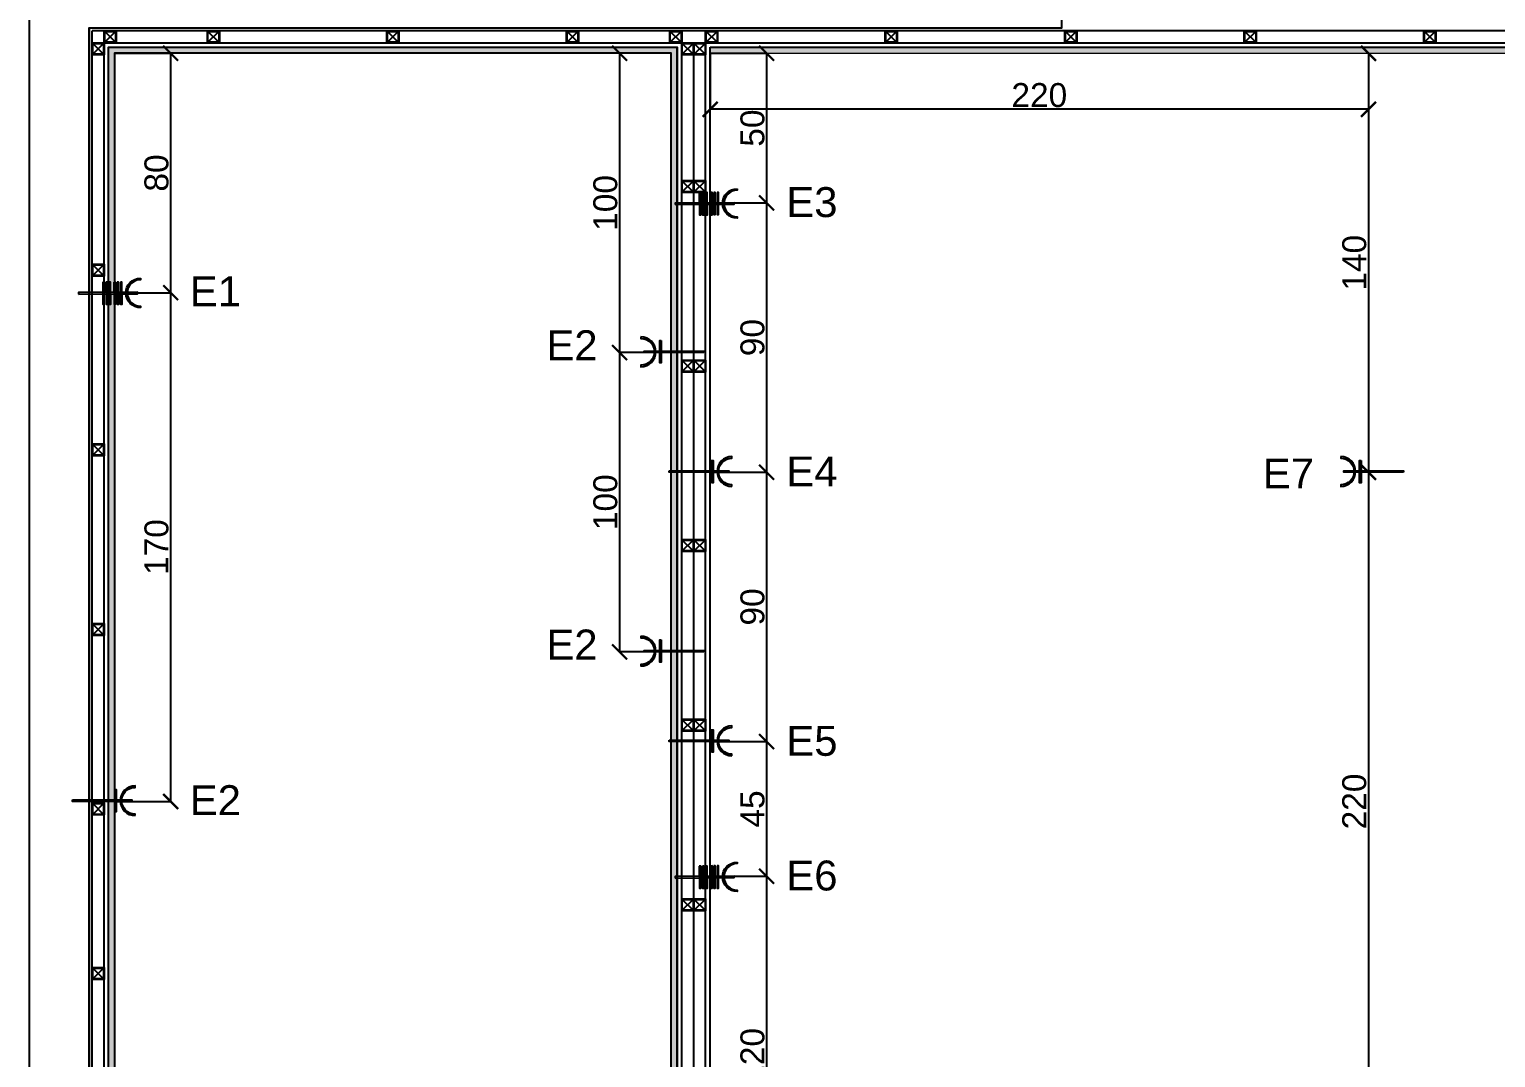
# Model space of a CAD drawing. Header units: millimetres. Extents: x 226371 to 229337, y -157032 to -153287.
# Drawn here: x 228159.6 to 228649.6, y -156338.6 to -155995 of the extents above; entities that cross this region are included whole.
import ezdxf

# ---------------------------------------------------------------- set-up
doc = ezdxf.new("R2010")
doc.units = ezdxf.units.MM
for name, color, linetype in [('Alçıpan Duvar', 1, 'Continuous'), ('duvar seramik', 163, 'Continuous'), ('PROFİL', 252, 'Continuous'), ('tesisat elektrik', 1, 'Continuous'), ('XREF-interior-00$0$ASOS-WALL-FULL', 4, 'Continuous')]:
    doc.layers.add(name, color=color, linetype=linetype)
doc.layers.add('Duvar Taş Kaplama', color=23, linetype='Continuous', lineweight=13)
doc.styles.get("Standard").update_dxf_attribs({"font": 'arial.ttf'})
doc.dimstyles.new('ÖLÇÜ', dxfattribs={"dimtxt": 120, "dimasz": 20, "dimexe": 20, "dimexo": 40, "dimtad": 1, "dimdec": 1, "dimtxsty": 'Standard', "dimblk": 'ARCHTICK', "dimcen": 2.5, "dimdle": 20, "dimadec": 0, "dimazin": 0, "dimtfac": 1, "dimtdec": 1, "dimtmove": 0, "dimatfit": 3, "dimldrblk": 'ARCHTICK', "dimfxl": 1, "dimarcsym": 0})

# ---------------------------------------------------------------- blocks, each defined once
blk = doc.blocks.new('A$C08800C79')
at = {"layer": 'tesisat elektrik'}
for points in [[(2.563369707786478e-05, 12.28800621439586), (2.563369707786478e-05, 11.6736062143973, -1), (2.563369707786478e-05, 0.6144062144176132), (2.563369707786478e-05, 6.21441904513631e-06, 1)], [(25.88386551928852, 5.836806214407261), (25.88386551928852, 6.451206214405829), (1.307865519331244, 6.451206214405829), (1.307865519331244, 5.836806214407261)], [(8.384563965511916, 10.75200621439944), (7.770163965513348, 10.75200621439944), (7.770163965513348, 1.536006214415465), (8.384563965511916, 1.536006214415465)], [(9.782491505629878, 10.75200621439944), (9.168091505627672, 10.75200621439944), (9.168091505627672, 1.536006214415465), (9.782491505629878, 1.536006214415465)], [(11.09818874915436, 10.75200621439944), (10.48378874915579, 10.75200621439944), (10.48378874915579, 1.536006214415465), (11.09818874915436, 1.536006214415465)], [(13.06738798177321, 10.75200621439944), (12.45298798177464, 10.75200621439944), (12.45298798177464, 1.536006214415465), (13.06738798177321, 1.536006214415465)], [(14.46531552188753, 10.75200621439944), (13.85091552188896, 10.75200621439944), (13.85091552188896, 1.536006214415465), (14.46531552188753, 1.536006214415465)], [(15.78101276541565, 10.75200621439944), (15.16661276541709, 10.75200621439944), (15.16661276541709, 1.536006214415465), (15.78101276541565, 1.536006214415465)]]:
    blk.add_hatch(color=1, dxfattribs=at).paths.add_polyline_path(points)
at = {"layer": 'tesisat elektrik', "color": 1}
blk.add_lwpolyline([(2.563369707786478e-05, 6.21441904513631e-06), (2.563369707786478e-05, 0.6144062144176132, 0.9999999999999944), (2.563369707786478e-05, 11.6736062143973), (2.563369707786478e-05, 12.28800621439586, -0.9999999999999944)], format="xyb", close=True, dxfattribs=at)
for points in [[(25.88386551928852, 6.451206214405829), (1.307865519331244, 6.451206214405829), (1.307865519331244, 5.836806214407261), (25.88386551928852, 5.836806214407261)], [(8.384563965511916, 1.536006214415465), (8.384563965511916, 10.75200621439944), (7.770163965513348, 10.75200621439944), (7.770163965513348, 1.536006214415465)], [(9.782491505629878, 1.536006214415465), (9.782491505629878, 10.75200621439944), (9.168091505627672, 10.75200621439944), (9.168091505627672, 1.536006214415465)], [(11.09818874915436, 1.536006214415465), (11.09818874915436, 10.75200621439944), (10.48378874915579, 10.75200621439944), (10.48378874915579, 1.536006214415465)], [(13.06738798177321, 1.536006214415465), (13.06738798177321, 10.75200621439944), (12.45298798177464, 10.75200621439944), (12.45298798177464, 1.536006214415465)], [(14.46531552188753, 1.536006214415465), (14.46531552188753, 10.75200621439944), (13.85091552188896, 10.75200621439944), (13.85091552188896, 1.536006214415465)], [(15.78101276541565, 1.536006214415465), (15.78101276541565, 10.75200621439944), (15.16661276541709, 10.75200621439944), (15.16661276541709, 1.536006214415465)]]:
    blk.add_lwpolyline(points, close=True, dxfattribs=at)
blk = doc.blocks.new('_ArchTick')
at = {"color": 0, "linetype": 'ByBlock', "const_width": 0.15}
blk.add_lwpolyline([(-0.5, -0.5), (0.5, 0.5)], dxfattribs=at)
blk = doc.blocks.new('*D6031')
at = {"color": 0, "lineweight": -2, "ltscale": 0.5, "transparency": 16777216}
for p, q in [((228188.1427974649, -156003.024807925), (228206.8708338441, -156003.024807925)), ((228206.8708338441, -156003.024807925), (228206.8708338441, -156083.0248079249)), ((228188.1427974649, -156083.0248079249), (228206.8708338441, -156083.0248079249))]:
    blk.add_line(p, q, dxfattribs=at)
at = {"layer": 'Defpoints', "color": 0, "ltscale": 0.5, "transparency": 16777216}
for p in [(228188.1427974649, -156003.024807925), (228188.1427974649, -156083.0248079249), (228206.8708338441, -156083.0248079249)]:
    blk.add_point(p, dxfattribs=at)
at = {"color": 0, "lineweight": -2, "ltscale": 0.5, "transparency": 16777216, "xscale": 5, "yscale": 5, "zscale": 5}
for p, rotation in [((228206.8708338441, -156003.024807925), 90), ((228206.8708338441, -156083.0248079249), 270)]:
    blk.add_blockref('_ArchTick', p, dxfattribs=dict(at, rotation=rotation))
at = {"color": 0, "ltscale": 0.5, "transparency": 16777216, "insert": (228202.1612499423, -156043.0248079249), "char_height": 8, "attachment_point": 5, "rotation": 90}
blk.add_mtext('80', dxfattribs=at)
blk = doc.blocks.new('A$C1AC03E20')
at = {"layer": 'tesisat elektrik'}
h = blk.add_hatch(color=1, dxfattribs=at)
edge = h.paths.add_edge_path()
edge.add_line((2.563369343988597e-05, 1.446479473088402e-05), (2.563369343988597e-05, 0.6220944647939177))
edge.add_ellipse((2.563369343988597e-05, 6.220814464790237), major_axis=(-3.958892877961411, 3.958892877961411), ratio=0.9999999999999413, start_angle=134.9999999999983, end_angle=314.9999999999983)
edge.add_line((2.563369343988597e-05, 11.81953446478474), (2.563369343988597e-05, 12.44161446478392))
edge.add_ellipse((2.563369343988597e-05, 6.220814464790237), major_axis=(-4.398769864401324, -4.398769864401324), ratio=0.9999999999999127, start_angle=45.0000000000025, end_angle=225.0000000000025, ccw=False)
for points in [[(26.20741351787728, 6.531854464788921), (26.20741351787728, 5.909774464789734), (1.324213517902535, 5.909774464789734), (1.324213517902535, 6.531854464788921)], [(8.489370694664103, 1.555214464793607), (7.867290694666735, 1.555214464793607), (7.867290694666735, 10.88641446478505), (8.489370694664103, 10.88641446478505)]]:
    blk.add_hatch(color=1, dxfattribs=at).paths.add_polyline_path(points)
at = {"layer": 'tesisat elektrik', "color": 1}
blk.add_lwpolyline([(2.563369343988597e-05, 12.44161446478392), (2.563369343988597e-05, 11.81953446478474, -0.9999999999999944), (2.563369343988597e-05, 0.6220944647939177), (2.563369343988597e-05, 1.446479473088402e-05, 0.9999999999999944)], format="xyb", close=True, dxfattribs=at)
for points in [[(26.20741351787728, 5.909774464789734), (1.324213517902535, 5.909774464789734), (1.324213517902535, 6.531854464788921), (26.20741351787728, 6.531854464788921)], [(8.489370694664103, 10.88641446478505), (8.489370694664103, 1.555214464793607), (7.867290694666735, 1.555214464793607), (7.867290694666735, 10.88641446478505)]]:
    blk.add_lwpolyline(points, close=True, dxfattribs=at)
blk = doc.blocks.new('*D6032')
at = {"color": 0, "lineweight": -2, "ltscale": 0.5, "transparency": 16777216}
for p, q in [((228188.1427974649, -156083.024807925), (228206.8708338441, -156083.024807925)), ((228206.8708338441, -156083.024807925), (228206.8708338441, -156253.0248079249)), ((228188.1427974649, -156253.0248079249), (228206.8708338441, -156253.0248079249))]:
    blk.add_line(p, q, dxfattribs=at)
at = {"layer": 'Defpoints', "color": 0, "ltscale": 0.5, "transparency": 16777216}
for p in [(228188.1427974649, -156083.024807925), (228188.1427974649, -156253.0248079249), (228206.8708338441, -156253.0248079249)]:
    blk.add_point(p, dxfattribs=at)
at = {"color": 0, "lineweight": -2, "ltscale": 0.5, "transparency": 16777216, "xscale": 5, "yscale": 5, "zscale": 5}
for p, rotation in [((228206.8708338441, -156083.024807925), 90), ((228206.8708338441, -156253.0248079249), 270)]:
    blk.add_blockref('_ArchTick', p, dxfattribs=dict(at, rotation=rotation))
at = {"color": 0, "ltscale": 0.5, "transparency": 16777216, "insert": (228202.1612499423, -156168.0248079249), "char_height": 8, "attachment_point": 5, "rotation": 90}
blk.add_mtext('170', dxfattribs=at)
blk = doc.blocks.new('*D6033')
at = {"color": 0, "lineweight": -2, "ltscale": 0.5, "transparency": 16777216}
for p, q in [((228387.3026889414, -156003.024807925), (228406.0307253206, -156003.024807925)), ((228406.0307253206, -156003.024807925), (228406.0307253206, -156053.0248079249)), ((228387.3026889414, -156053.0248079249), (228406.0307253206, -156053.0248079249))]:
    blk.add_line(p, q, dxfattribs=at)
at = {"layer": 'Defpoints', "color": 0, "ltscale": 0.5, "transparency": 16777216}
for p in [(228387.3026889414, -156003.024807925), (228387.3026889414, -156053.0248079249), (228406.0307253206, -156053.0248079249)]:
    blk.add_point(p, dxfattribs=at)
at = {"color": 0, "lineweight": -2, "ltscale": 0.5, "transparency": 16777216, "xscale": 5, "yscale": 5, "zscale": 5}
for p, rotation in [((228406.0307253206, -156003.024807925), 90), ((228406.0307253206, -156053.0248079249), 270)]:
    blk.add_blockref('_ArchTick', p, dxfattribs=dict(at, rotation=rotation))
at = {"color": 0, "ltscale": 0.5, "transparency": 16777216, "insert": (228401.3211414188, -156028.0248079249), "char_height": 8, "attachment_point": 5, "rotation": 90}
blk.add_mtext('50', dxfattribs=at)
blk = doc.blocks.new('*D6034')
at = {"color": 0, "lineweight": -2, "ltscale": 0.5, "transparency": 16777216}
for p, q in [((228387.3026889409, -156053.0248079249), (228406.03072532, -156053.0248079249)), ((228406.03072532, -156053.0248079249), (228406.03072532, -156143.0248079249)), ((228387.3026889409, -156143.0248079249), (228406.03072532, -156143.0248079249))]:
    blk.add_line(p, q, dxfattribs=at)
at = {"layer": 'Defpoints', "color": 0, "ltscale": 0.5, "transparency": 16777216}
for p in [(228387.3026889409, -156053.0248079249), (228387.3026889409, -156143.0248079249), (228406.03072532, -156143.0248079249)]:
    blk.add_point(p, dxfattribs=at)
at = {"color": 0, "lineweight": -2, "ltscale": 0.5, "transparency": 16777216, "xscale": 5, "yscale": 5, "zscale": 5}
for p, rotation in [((228406.03072532, -156053.0248079249), 90), ((228406.03072532, -156143.0248079249), 270)]:
    blk.add_blockref('_ArchTick', p, dxfattribs=dict(at, rotation=rotation))
at = {"color": 0, "ltscale": 0.5, "transparency": 16777216, "insert": (228401.3211414183, -156098.0248079249), "char_height": 8, "attachment_point": 5, "rotation": 90}
blk.add_mtext('90', dxfattribs=at)
blk = doc.blocks.new('*D6035')
at = {"color": 0, "lineweight": -2, "ltscale": 0.5, "transparency": 16777216}
for p, q in [((228387.3026889409, -156143.0248079249), (228406.03072532, -156143.0248079249)), ((228406.03072532, -156143.0248079249), (228406.03072532, -156233.0248079249)), ((228387.3026889409, -156233.0248079249), (228406.03072532, -156233.0248079249))]:
    blk.add_line(p, q, dxfattribs=at)
at = {"layer": 'Defpoints', "color": 0, "ltscale": 0.5, "transparency": 16777216}
for p in [(228387.3026889409, -156143.0248079249), (228387.3026889409, -156233.0248079249), (228406.03072532, -156233.0248079249)]:
    blk.add_point(p, dxfattribs=at)
at = {"color": 0, "lineweight": -2, "ltscale": 0.5, "transparency": 16777216, "xscale": 5, "yscale": 5, "zscale": 5}
for p, rotation in [((228406.03072532, -156143.0248079249), 90), ((228406.03072532, -156233.0248079249), 270)]:
    blk.add_blockref('_ArchTick', p, dxfattribs=dict(at, rotation=rotation))
at = {"color": 0, "ltscale": 0.5, "transparency": 16777216, "insert": (228401.3211414183, -156188.0248079249), "char_height": 8, "attachment_point": 5, "rotation": 90}
blk.add_mtext('90', dxfattribs=at)
blk = doc.blocks.new('*D6036')
at = {"color": 0, "lineweight": -2, "ltscale": 0.5, "transparency": 16777216}
for p, q in [((228387.3026889409, -156233.0248079249), (228406.03072532, -156233.0248079249)), ((228406.03072532, -156233.0248079249), (228406.03072532, -156278.0248079249)), ((228387.3026889409, -156278.0248079249), (228406.03072532, -156278.0248079249))]:
    blk.add_line(p, q, dxfattribs=at)
at = {"layer": 'Defpoints', "color": 0, "ltscale": 0.5, "transparency": 16777216}
for p in [(228387.3026889409, -156233.0248079249), (228387.3026889409, -156278.0248079249), (228406.03072532, -156278.0248079249)]:
    blk.add_point(p, dxfattribs=at)
at = {"color": 0, "lineweight": -2, "ltscale": 0.5, "transparency": 16777216, "xscale": 5, "yscale": 5, "zscale": 5}
for p, rotation in [((228406.03072532, -156233.0248079249), 90), ((228406.03072532, -156278.0248079249), 270)]:
    blk.add_blockref('_ArchTick', p, dxfattribs=dict(at, rotation=rotation))
at = {"color": 0, "ltscale": 0.5, "transparency": 16777216, "insert": (228401.3375124961, -156255.5248079249), "char_height": 8, "attachment_point": 5, "rotation": 90}
blk.add_mtext('45', dxfattribs=at)
blk = doc.blocks.new('*D6037')
at = {"color": 0, "lineweight": -2, "ltscale": 0.5, "transparency": 16777216}
for p, q in [((228387.3026889409, -156278.0248079249), (228406.03072532, -156278.0248079249)), ((228406.03072532, -156278.0248079249), (228406.03072532, -156398.0247921118)), ((228386.03072532, -156398.0247921118), (228406.03072532, -156398.0247921118))]:
    blk.add_line(p, q, dxfattribs=at)
at = {"layer": 'Defpoints', "color": 0, "ltscale": 0.5, "transparency": 16777216}
for p in [(228387.3026889409, -156278.0248079249), (228385.6427974649, -156398.0247921118), (228406.03072532, -156398.0247921118)]:
    blk.add_point(p, dxfattribs=at)
at = {"color": 0, "lineweight": -2, "ltscale": 0.5, "transparency": 16777216, "xscale": 5, "yscale": 5, "zscale": 5}
for p, rotation in [((228406.03072532, -156278.0248079249), 90), ((228406.03072532, -156398.0247921118), 270)]:
    blk.add_blockref('_ArchTick', p, dxfattribs=dict(at, rotation=rotation))
at = {"color": 0, "ltscale": 0.5, "transparency": 16777216, "insert": (228401.3211414183, -156338.0248000183), "char_height": 8, "attachment_point": 5, "rotation": 90}
blk.add_mtext('120', dxfattribs=at)
blk = doc.blocks.new('*D6039')
at = {"color": 0, "lineweight": -2, "ltscale": 0.5, "transparency": 16777216}
for p, q in [((228374.1427974649, -156003.024807925), (228356.8708338441, -156003.024807925)), ((228356.8708338441, -156003.024807925), (228356.8708338441, -156103.0248079249)), ((228374.1427974649, -156103.0248079249), (228356.8708338441, -156103.0248079249))]:
    blk.add_line(p, q, dxfattribs=at)
at = {"layer": 'Defpoints', "color": 0, "ltscale": 0.5, "transparency": 16777216}
for p in [(228374.1427974649, -156003.024807925), (228356.8708338441, -156103.0248079249), (228374.1427974649, -156103.0248079249)]:
    blk.add_point(p, dxfattribs=at)
at = {"color": 0, "lineweight": -2, "ltscale": 0.5, "transparency": 16777216, "xscale": 5, "yscale": 5, "zscale": 5}
for p, rotation in [((228356.8708338441, -156003.024807925), 90), ((228356.8708338441, -156103.0248079249), 270)]:
    blk.add_blockref('_ArchTick', p, dxfattribs=dict(at, rotation=rotation))
at = {"color": 0, "ltscale": 0.5, "transparency": 16777216, "insert": (228352.1612499423, -156053.0248079249), "char_height": 8, "attachment_point": 5, "rotation": 90}
blk.add_mtext('100', dxfattribs=at)
blk = doc.blocks.new('*D6040')
at = {"color": 0, "lineweight": -2, "ltscale": 0.5, "transparency": 16777216}
for p, q in [((228374.1427974649, -156103.024807925), (228356.8708338441, -156103.024807925)), ((228356.8708338441, -156103.024807925), (228356.8708338441, -156203.0248079249)), ((228374.1427974649, -156203.0248079249), (228356.8708338441, -156203.0248079249))]:
    blk.add_line(p, q, dxfattribs=at)
at = {"layer": 'Defpoints', "color": 0, "ltscale": 0.5, "transparency": 16777216}
for p in [(228374.1427974649, -156103.024807925), (228356.8708338441, -156203.0248079249), (228374.1427974649, -156203.0248079249)]:
    blk.add_point(p, dxfattribs=at)
at = {"color": 0, "lineweight": -2, "ltscale": 0.5, "transparency": 16777216, "xscale": 5, "yscale": 5, "zscale": 5}
for p, rotation in [((228356.8708338441, -156103.024807925), 90), ((228356.8708338441, -156203.0248079249), 270)]:
    blk.add_blockref('_ArchTick', p, dxfattribs=dict(at, rotation=rotation))
at = {"color": 0, "ltscale": 0.5, "transparency": 16777216, "insert": (228352.1612499423, -156153.0248079249), "char_height": 8, "attachment_point": 5, "rotation": 90}
blk.add_mtext('100', dxfattribs=at)
blk = doc.blocks.new('*D6042')
at = {"color": 0, "lineweight": -2, "ltscale": 0.5, "transparency": 16777216}
blk.add_line((228607.1427974649, -156003.024807925), (228607.1427974649, -156143.024807925), dxfattribs=at)
at = {"layer": 'Defpoints', "color": 0, "ltscale": 0.5, "transparency": 16777216}
for p in [(228607.1427974649, -156003.024807925), (228607.1427974649, -156143.024807925), (228607.1427974649, -156143.024807925)]:
    blk.add_point(p, dxfattribs=at)
at = {"color": 0, "lineweight": -2, "ltscale": 0.5, "transparency": 16777216, "xscale": 5, "yscale": 5, "zscale": 5}
for p, rotation in [((228607.1427974649, -156003.024807925), 90), ((228607.1427974649, -156143.024807925), 270)]:
    blk.add_blockref('_ArchTick', p, dxfattribs=dict(at, rotation=rotation))
at = {"color": 0, "ltscale": 0.5, "transparency": 16777216, "insert": (228602.4332135632, -156073.0248079249), "char_height": 8, "attachment_point": 5, "rotation": 90}
blk.add_mtext('140', dxfattribs=at)
blk = doc.blocks.new('*D6043')
at = {"color": 0, "lineweight": -2, "ltscale": 0.5, "transparency": 16777216}
for p, q in [((228387.1427974649, -156003.024807925), (228387.1427974649, -156021.7528443041)), ((228607.1427974649, -156003.024807925), (228607.1427974649, -156021.7528443041)), ((228607.1427974649, -156021.7528443041), (228387.1427974649, -156021.7528443041))]:
    blk.add_line(p, q, dxfattribs=at)
at = {"layer": 'Defpoints', "color": 0, "ltscale": 0.5, "transparency": 16777216}
for p in [(228387.1427974649, -156003.024807925), (228607.1427974649, -156003.024807925), (228387.1427974649, -156021.7528443041)]:
    blk.add_point(p, dxfattribs=at)
at = {"color": 0, "lineweight": -2, "ltscale": 0.5, "transparency": 16777216, "xscale": 5, "yscale": 5, "zscale": 5, "rotation": 180}
blk.add_blockref('_ArchTick', (228387.1427974649, -156021.7528443041), dxfattribs=at)
at = {"color": 0, "lineweight": -2, "ltscale": 0.5, "transparency": 16777216, "xscale": 5, "yscale": 5, "zscale": 5}
blk.add_blockref('_ArchTick', (228607.1427974649, -156021.7528443041), dxfattribs=at)
at = {"color": 0, "ltscale": 0.5, "transparency": 16777216, "insert": (228497.1427974649, -156017.0432604024), "char_height": 8, "attachment_point": 5}
blk.add_mtext('220', dxfattribs=at)
blk = doc.blocks.new('*D6044')
at = {"color": 0, "lineweight": -2, "ltscale": 0.5, "transparency": 16777216}
blk.add_line((228607.1427974649, -156143.024807925), (228607.1427974649, -156363.024807925), dxfattribs=at)
at = {"layer": 'Defpoints', "color": 0, "ltscale": 0.5, "transparency": 16777216}
for p in [(228607.1427974649, -156143.024807925), (228607.1427974649, -156363.024807925), (228607.1427974649, -156363.024807925)]:
    blk.add_point(p, dxfattribs=at)
at = {"color": 0, "lineweight": -2, "ltscale": 0.5, "transparency": 16777216, "xscale": 5, "yscale": 5, "zscale": 5}
for p, rotation in [((228607.1427974649, -156143.024807925), 90), ((228607.1427974649, -156363.024807925), 270)]:
    blk.add_blockref('_ArchTick', p, dxfattribs=dict(at, rotation=rotation))
at = {"color": 0, "ltscale": 0.5, "transparency": 16777216, "insert": (228602.4332135632, -156253.0248079249), "char_height": 8, "attachment_point": 5, "rotation": 90}
blk.add_mtext('220', dxfattribs=at)

msp = doc.modelspace()

# ---------------------------------------------------------------- hatches: boundary and pattern name
at = {"layer": 'duvar seramik'}
h = msp.add_hatch(dxfattribs=at)
h.set_pattern_fill('AR-SAND', color=256, scale=0.02)
h.set_pattern_definition([(37.50000000000001, (200596.2022242531, -143480.3038109952), (-0.03200062591968091, 0.9788264746586848), [0, -0.7721600000000002, 0, -0.8636000000000001, 0, -0.8255000000000001]), (7.500000000000001, (200596.2022242531, -143480.3038109952), (0.8990465662760054, 1.433650201136709), [0, -0.41656, 0, -0.6959600000000001, 0, -0.2667]), (327.5, (200595.5773842531, -143480.3038109952), (1.581984740482916, 0.002874369357091525), [0, -0.254, 0, -0.9144000000000001, 0, -1.1938]), (317.5, (200595.5773842531, -143480.3038109952), (1.527112904944595, 0.4458586465144326), [0, -0.127, 0, -0.59944, 0, -0.6858000000000001])])
h.paths.add_polyline_path([(228266.1427974649, -156431.0247921118), (228186.1427974649, -156431.0247921118), (228186.1427974649, -156001.024807925), (228376.1427974649, -156001.024807925), (228376.1427974649, -156528.0247921118), (228366.1427974632, -156528.0247921118), (228366.1427974632, -156526.0247921118), (228374.1427974649, -156526.0247921118), (228374.1427974649, -156003.024807925), (228188.1427974649, -156003.024807925), (228188.1427974649, -156429.0247921118), (228266.1427974649, -156429.0247921118)])
at = {"layer": 'Duvar Taş Kaplama'}
h = msp.add_hatch(color=256, dxfattribs=at)
h.dxf.hatch_style = 1
h.paths.add_polyline_path([(229053.1427974635, -156003.024807925), (229053.1427974635, -156001.024807925), (228387.1427974649, -156001.024807925), (228387.1427974649, -156003.024807925)])

# ---------------------------------------------------------------- linework, layer by layer
at = {"layer": 'Alçıpan Duvar'}
for p, q in [((228184.6427974649, -156432.5247921118), (228184.6427974649, -155999.524807925)), ((228184.6427974649, -155999.524807925), (228377.6427974649, -155999.524807925)), ((228186.1427974649, -156431.0247921118), (228186.1427974649, -156001.024807925)), ((228186.1427974649, -156001.024807925), (228376.1427974649, -156001.024807925)), ((228376.1427974649, -156528.0247921118), (228376.1427974649, -156001.024807925)), ((228377.6427974649, -156529.5247921118), (228377.6427974649, -155999.524807925)), ((228385.6427974649, -156537.5230589846), (228385.6427974649, -155999.524807925)), ((228385.6427974649, -155999.524807925), (229054.6427974635, -155999.524807925)), ((228387.1427974649, -156539.0230589846), (228387.1427974649, -156001.024807925)), ((228387.1427974649, -156001.024807925), (229053.1427974635, -156001.024807925))]:
    msp.add_line(p, q, dxfattribs=at)
at = {"layer": 'duvar seramik'}
msp.add_lwpolyline([(228266.1427974649, -156431.0247921118), (228186.1427974649, -156431.0247921118), (228186.1427974649, -156001.024807925), (228376.1427974649, -156001.024807925), (228376.1427974649, -156528.0247921118), (228366.1427974632, -156528.0247921118), (228366.1427974632, -156526.0247921118), (228374.1427974649, -156526.0247921118), (228374.1427974649, -156003.024807925), (228188.1427974649, -156003.024807925), (228188.1427974649, -156429.0247921118), (228266.1427974649, -156429.0247921118), (228266.1427974649, -156431.0247921118)], dxfattribs=at)
at = {"layer": 'Duvar Taş Kaplama'}
msp.add_lwpolyline([(228387.1427974649, -156003.024807925), (229053.1427974635, -156003.024807925), (229053.1427974635, -156001.024807925), (228387.1427974649, -156001.024807925)], close=True, dxfattribs=at)
at = {"layer": 'PROFİL'}
for p, q in [((228180.6427974649, -156533.5247921118), (228180.6427974649, -155995.524807925)), ((229058.6427974635, -155995.524807925), (228180.6427974649, -155995.524807925)), ((228184.8427974649, -155995.724807925), (228188.4427974649, -155999.324807925)), ((228184.8427974649, -155999.324807925), (228188.4427974649, -155995.724807925)), ((228219.3427974649, -155995.724807925), (228222.9427974649, -155999.324807925)), ((228219.3427974649, -155999.324807925), (228222.9427974649, -155995.724807925)), ((228279.3427974649, -155995.724807925), (228282.9427974649, -155999.324807925)), ((228279.3427974649, -155999.324807925), (228282.9427974649, -155995.724807925)), ((228339.3427974649, -155995.724807925), (228342.9427974649, -155999.324807925)), ((228339.3427974649, -155999.324807925), (228342.9427974649, -155995.724807925)), ((228373.8427974649, -155995.724807925), (228377.4427974649, -155999.324807925)), ((228373.8427974649, -155999.324807925), (228377.4427974649, -155995.724807925)), ((228385.8427974649, -155995.724807925), (228389.4427974649, -155999.324807925)), ((228385.8427974649, -155999.324807925), (228389.4427974649, -155995.724807925)), ((228445.8427974649, -155995.724807925), (228449.4427974649, -155999.324807925)), ((228445.8427974649, -155999.324807925), (228449.4427974649, -155995.724807925)), ((228505.8427974649, -155995.724807925), (228509.4427974649, -155999.324807925)), ((228505.8427974649, -155999.324807925), (228509.4427974649, -155995.724807925)), ((228565.8427974649, -155995.724807925), (228569.4427974649, -155999.324807925)), ((228565.8427974649, -155999.324807925), (228569.4427974649, -155995.724807925)), ((228625.8427974649, -155995.724807925), (228629.4427974649, -155999.324807925)), ((228625.8427974649, -155999.324807925), (228629.4427974649, -155995.724807925)), ((228180.8427974169, -155999.724807925), (228184.4427974169, -156003.324807925)), ((228180.8427974169, -156003.324807925), (228184.4427974169, -155999.724807925)), ((228377.8427974649, -155999.724807925), (228381.4427974649, -156003.324807925)), ((228377.8427974649, -156003.324807925), (228381.4427974649, -155999.724807925)), ((228381.6427974649, -156529.5247921118), (228381.6427974649, -155999.524807925)), ((228381.8427974649, -155999.724807925), (228385.4427974649, -156003.324807925)), ((228381.8427974649, -156003.324807925), (228385.4427974649, -155999.724807925)), ((228377.8427974649, -156045.7247921118), (228381.4427974649, -156049.3247921118)), ((228377.8427974649, -156049.3247921118), (228381.4427974649, -156045.7247921118)), ((228381.8427974649, -156045.7247921118), (228385.4427974649, -156049.3247921118)), ((228381.8427974649, -156049.3247921118), (228385.4427974649, -156045.7247921118)), ((228180.8427974649, -156073.7247921118), (228184.4427974649, -156077.3247921118)), ((228180.8427974649, -156077.3247921118), (228184.4427974649, -156073.7247921118)), ((228377.8427974649, -156105.7247921118), (228381.4427974649, -156109.3247921118)), ((228377.8427974649, -156109.3247921118), (228381.4427974649, -156105.7247921118)), ((228381.8427974649, -156105.7247921118), (228385.4427974649, -156109.3247921118)), ((228381.8427974649, -156109.3247921118), (228385.4427974649, -156105.7247921118)), ((228180.8427974649, -156133.7247921118), (228184.4427974649, -156137.3247921118)), ((228180.8427974649, -156137.3247921118), (228184.4427974649, -156133.7247921118)), ((228377.8427974649, -156165.7247921118), (228381.4427974649, -156169.3247921118)), ((228377.8427974649, -156169.3247921118), (228381.4427974649, -156165.7247921118)), ((228381.8427974649, -156165.7247921118), (228385.4427974649, -156169.3247921118)), ((228381.8427974649, -156169.3247921118), (228385.4427974649, -156165.7247921118)), ((228180.8427974649, -156193.7247921118), (228184.4427974649, -156197.3247921118)), ((228180.8427974649, -156197.3247921118), (228184.4427974649, -156193.7247921118)), ((228377.8427974649, -156225.7247921118), (228381.4427974649, -156229.3247921118)), ((228377.8427974649, -156229.3247921118), (228381.4427974649, -156225.7247921118)), ((228381.8427974649, -156225.7247921118), (228385.4427974649, -156229.3247921118)), ((228381.8427974649, -156229.3247921118), (228385.4427974649, -156225.7247921118)), ((228180.8427974649, -156253.7247921118), (228184.4427974649, -156257.3247921118)), ((228180.8427974649, -156257.3247921118), (228184.4427974649, -156253.7247921118)), ((228377.8427974649, -156285.7247921118), (228381.4427974649, -156289.3247921118)), ((228377.8427974649, -156289.3247921118), (228381.4427974649, -156285.7247921118)), ((228381.8427974649, -156285.7247921118), (228385.4427974649, -156289.3247921118)), ((228381.8427974649, -156289.3247921118), (228385.4427974649, -156285.7247921118)), ((228180.8427974649, -156308.7247921118), (228184.4427974649, -156312.3247921118)), ((228180.8427974649, -156312.3247921118), (228184.4427974649, -156308.7247921118))]:
    msp.add_line(p, q, dxfattribs=at)
for points in [[(228184.6427974649, -155995.524807925), (228188.6427974649, -155995.524807925), (228188.6427974649, -155999.524807925), (228184.6427974649, -155999.524807925)], [(228184.8427974649, -155995.724807925), (228188.4427974649, -155995.724807925), (228188.4427974649, -155999.324807925), (228184.8427974649, -155999.324807925)], [(228219.1427974649, -155995.524807925), (228223.1427974649, -155995.524807925), (228223.1427974649, -155999.524807925), (228219.1427974649, -155999.524807925)], [(228219.3427974649, -155995.724807925), (228222.9427974649, -155995.724807925), (228222.9427974649, -155999.324807925), (228219.3427974649, -155999.324807925)], [(228279.1427974649, -155995.524807925), (228283.1427974649, -155995.524807925), (228283.1427974649, -155999.524807925), (228279.1427974649, -155999.524807925)], [(228279.3427974649, -155995.724807925), (228282.9427974649, -155995.724807925), (228282.9427974649, -155999.324807925), (228279.3427974649, -155999.324807925)], [(228339.1427974649, -155995.524807925), (228343.1427974649, -155995.524807925), (228343.1427974649, -155999.524807925), (228339.1427974649, -155999.524807925)], [(228339.3427974649, -155995.724807925), (228342.9427974649, -155995.724807925), (228342.9427974649, -155999.324807925), (228339.3427974649, -155999.324807925)], [(228373.6427974649, -155995.524807925), (228377.6427974649, -155995.524807925), (228377.6427974649, -155999.524807925), (228373.6427974649, -155999.524807925)], [(228373.8427974649, -155995.724807925), (228377.4427974649, -155995.724807925), (228377.4427974649, -155999.324807925), (228373.8427974649, -155999.324807925)], [(228385.6427974649, -155995.524807925), (228389.6427974649, -155995.524807925), (228389.6427974649, -155999.524807925), (228385.6427974649, -155999.524807925)], [(228385.8427974649, -155995.724807925), (228389.4427974649, -155995.724807925), (228389.4427974649, -155999.324807925), (228385.8427974649, -155999.324807925)], [(228445.6427974649, -155995.524807925), (228449.6427974649, -155995.524807925), (228449.6427974649, -155999.524807925), (228445.6427974649, -155999.524807925)], [(228445.8427974649, -155995.724807925), (228449.4427974649, -155995.724807925), (228449.4427974649, -155999.324807925), (228445.8427974649, -155999.324807925)], [(228505.6427974649, -155995.524807925), (228509.6427974649, -155995.524807925), (228509.6427974649, -155999.524807925), (228505.6427974649, -155999.524807925)], [(228505.8427974649, -155995.724807925), (228509.4427974649, -155995.724807925), (228509.4427974649, -155999.324807925), (228505.8427974649, -155999.324807925)], [(228565.6427974649, -155995.524807925), (228569.6427974649, -155995.524807925), (228569.6427974649, -155999.524807925), (228565.6427974649, -155999.524807925)], [(228565.8427974649, -155995.724807925), (228569.4427974649, -155995.724807925), (228569.4427974649, -155999.324807925), (228565.8427974649, -155999.324807925)], [(228625.6427974649, -155995.524807925), (228629.6427974649, -155995.524807925), (228629.6427974649, -155999.524807925), (228625.6427974649, -155999.524807925)], [(228625.8427974649, -155995.724807925), (228629.4427974649, -155995.724807925), (228629.4427974649, -155999.324807925), (228625.8427974649, -155999.324807925)], [(228180.6427974169, -155999.524807925), (228184.6427974169, -155999.524807925), (228184.6427974169, -156003.524807925), (228180.6427974169, -156003.524807925)], [(228180.8427974169, -155999.724807925), (228184.4427974169, -155999.724807925), (228184.4427974169, -156003.324807925), (228180.8427974169, -156003.324807925)], [(228377.6427974649, -155999.524807925), (228381.6427974649, -155999.524807925), (228381.6427974649, -156003.524807925), (228377.6427974649, -156003.524807925)], [(228377.8427974649, -155999.724807925), (228381.4427974649, -155999.724807925), (228381.4427974649, -156003.324807925), (228377.8427974649, -156003.324807925)], [(228381.6427974649, -155999.524807925), (228385.6427974649, -155999.524807925), (228385.6427974649, -156003.524807925), (228381.6427974649, -156003.524807925)], [(228381.8427974649, -155999.724807925), (228385.4427974649, -155999.724807925), (228385.4427974649, -156003.324807925), (228381.8427974649, -156003.324807925)], [(228377.6427974649, -156045.5247921118), (228381.6427974649, -156045.5247921118), (228381.6427974649, -156049.5247921118), (228377.6427974649, -156049.5247921118)], [(228377.8427974649, -156045.7247921118), (228381.4427974649, -156045.7247921118), (228381.4427974649, -156049.3247921118), (228377.8427974649, -156049.3247921118)], [(228381.6427974649, -156045.5247921118), (228385.6427974649, -156045.5247921118), (228385.6427974649, -156049.5247921118), (228381.6427974649, -156049.5247921118)], [(228381.8427974649, -156045.7247921118), (228385.4427974649, -156045.7247921118), (228385.4427974649, -156049.3247921118), (228381.8427974649, -156049.3247921118)], [(228180.6427974649, -156073.5247921118), (228184.6427974649, -156073.5247921118), (228184.6427974649, -156077.5247921118), (228180.6427974649, -156077.5247921118)], [(228180.8427974649, -156073.7247921118), (228184.4427974649, -156073.7247921118), (228184.4427974649, -156077.3247921118), (228180.8427974649, -156077.3247921118)], [(228377.6427974649, -156105.5247921118), (228381.6427974649, -156105.5247921118), (228381.6427974649, -156109.5247921118), (228377.6427974649, -156109.5247921118)], [(228377.8427974649, -156105.7247921118), (228381.4427974649, -156105.7247921118), (228381.4427974649, -156109.3247921118), (228377.8427974649, -156109.3247921118)], [(228381.6427974649, -156105.5247921118), (228385.6427974649, -156105.5247921118), (228385.6427974649, -156109.5247921118), (228381.6427974649, -156109.5247921118)], [(228381.8427974649, -156105.7247921118), (228385.4427974649, -156105.7247921118), (228385.4427974649, -156109.3247921118), (228381.8427974649, -156109.3247921118)], [(228180.6427974649, -156133.5247921118), (228184.6427974649, -156133.5247921118), (228184.6427974649, -156137.5247921118), (228180.6427974649, -156137.5247921118)], [(228180.8427974649, -156133.7247921118), (228184.4427974649, -156133.7247921118), (228184.4427974649, -156137.3247921118), (228180.8427974649, -156137.3247921118)], [(228377.6427974649, -156165.5247921118), (228381.6427974649, -156165.5247921118), (228381.6427974649, -156169.5247921118), (228377.6427974649, -156169.5247921118)], [(228377.8427974649, -156165.7247921118), (228381.4427974649, -156165.7247921118), (228381.4427974649, -156169.3247921118), (228377.8427974649, -156169.3247921118)], [(228381.6427974649, -156165.5247921118), (228385.6427974649, -156165.5247921118), (228385.6427974649, -156169.5247921118), (228381.6427974649, -156169.5247921118)], [(228381.8427974649, -156165.7247921118), (228385.4427974649, -156165.7247921118), (228385.4427974649, -156169.3247921118), (228381.8427974649, -156169.3247921118)], [(228180.6427974649, -156193.5247921118), (228184.6427974649, -156193.5247921118), (228184.6427974649, -156197.5247921118), (228180.6427974649, -156197.5247921118)], [(228180.8427974649, -156193.7247921118), (228184.4427974649, -156193.7247921118), (228184.4427974649, -156197.3247921118), (228180.8427974649, -156197.3247921118)], [(228377.6427974649, -156225.5247921118), (228381.6427974649, -156225.5247921118), (228381.6427974649, -156229.5247921118), (228377.6427974649, -156229.5247921118)], [(228377.8427974649, -156225.7247921118), (228381.4427974649, -156225.7247921118), (228381.4427974649, -156229.3247921118), (228377.8427974649, -156229.3247921118)], [(228381.6427974649, -156225.5247921118), (228385.6427974649, -156225.5247921118), (228385.6427974649, -156229.5247921118), (228381.6427974649, -156229.5247921118)], [(228381.8427974649, -156225.7247921118), (228385.4427974649, -156225.7247921118), (228385.4427974649, -156229.3247921118), (228381.8427974649, -156229.3247921118)], [(228180.6427974649, -156253.5247921118), (228184.6427974649, -156253.5247921118), (228184.6427974649, -156257.5247921118), (228180.6427974649, -156257.5247921118)], [(228180.8427974649, -156253.7247921118), (228184.4427974649, -156253.7247921118), (228184.4427974649, -156257.3247921118), (228180.8427974649, -156257.3247921118)], [(228377.6427974649, -156285.5247921118), (228381.6427974649, -156285.5247921118), (228381.6427974649, -156289.5247921118), (228377.6427974649, -156289.5247921118)], [(228377.8427974649, -156285.7247921118), (228381.4427974649, -156285.7247921118), (228381.4427974649, -156289.3247921118), (228377.8427974649, -156289.3247921118)], [(228381.6427974649, -156285.5247921118), (228385.6427974649, -156285.5247921118), (228385.6427974649, -156289.5247921118), (228381.6427974649, -156289.5247921118)], [(228381.8427974649, -156285.7247921118), (228385.4427974649, -156285.7247921118), (228385.4427974649, -156289.3247921118), (228381.8427974649, -156289.3247921118)], [(228180.6427974649, -156308.5247921118), (228184.6427974649, -156308.5247921118), (228184.6427974649, -156312.5247921118), (228180.6427974649, -156312.5247921118)], [(228180.8427974649, -156308.7247921118), (228184.4427974649, -156308.7247921118), (228184.4427974649, -156312.3247921118), (228180.8427974649, -156312.3247921118)]]:
    msp.add_lwpolyline(points, close=True, dxfattribs=at)
at = {"layer": 'XREF-interior-00$0$ASOS-WALL-FULL'}
for p, q in [((228159.6427974649, -155814.5247921127), (228159.6427974649, -156364.5247921114)), ((228179.6427974649, -155994.5247921121), (228179.6427974649, -156534.5247921115))]:
    msp.add_line(p, q, dxfattribs=at)
msp.add_lwpolyline([(228159.6427974608, -156384.5247921114), (228159.6427974609, -156534.5247762988), (228179.6427974609, -156534.524776299), (228179.6427974608, -155994.5247762993), (228504.6427974584, -155994.5247762993), (228504.6427974584, -155974.5247762993), (228179.6427974608, -155974.5247762993), (228179.6427974608, -155814.5247763003), (228159.6427974607, -155814.5247763001), (228159.6427974608, -156364.5247921114)], dxfattribs=at)

# ---------------------------------------------------------------- block references
at = {"layer": 'tesisat elektrik', "linetype": 'Continuous', "lineweight": 5}
for name, p, xscale, yscale, zscale, rotation in [('A$C08800C79', (228396.1483729271, -156048.2933959774), 0.799999999999219, 0.8000000000465661, 0.799999999999219, 180.4006301781779), ('A$C08800C79', (228196.7770484516, -156078.1892120276), 0.799999999999219, 0.8000000000465661, 0.799999999999219, 180.4006301781779), ('A$C1AC03E20', (228394.4465666132, -156137.7993243531), 0.7999999999883585, 0.7999999999883585, 0.7999999999999972, 180), ('A$C1AC03E20', (228394.4465666132, -156227.7993243531), 0.7999999999883585, 0.7999999999883585, 0.7999999999999972, 180), ('A$C1AC03E20', (228194.9934507304, -156247.7993243532), 0.7999999999883585, 0.7999999999883585, 0.7999999999999972, 180), ('A$C08800C79', (228396.1483729271, -156273.2933959774), 0.799999999999219, 0.8000000000465661, 0.799999999999219, 180.4006301781779)]:
    msp.add_blockref(name, p, dxfattribs=dict(at, xscale=xscale, yscale=yscale, zscale=zscale, rotation=rotation))
at = {"layer": 'tesisat elektrik', "linetype": 'Continuous', "lineweight": 5, "xscale": 0.7999999999883585, "yscale": 0.7999999999883585, "zscale": 0.7999999999999972}
for p in [(228364.0360556189, -156107.7526274967), (228597.8513009092, -156147.7526274967), (228364.0360556189, -156207.7526274967)]:
    msp.add_blockref('A$C1AC03E20', p, dxfattribs=at)

# ---------------------------------------------------------------- texts
at = {"char_height": 10, "width": 110.8908163830638, "attachment_point": 1}
for s, insert in [('{\\C1;E3}', (228412.6150169411, -156047.7595213457)), ('{\\C1;E1}', (228213.2702615012, -156077.5876629704)), ('{\\C1;E2}', (228332.4367105909, -156095.5852481735)), ('{\\C1;E4}', (228412.6150169411, -156137.7595213457)), ('{\\C1;E7}', (228571.8345149019, -156138.436920537)), ('{\\C1;E2}', (228332.4367105909, -156195.5852481735)), ('{\\C1;E5}', (228412.6150169411, -156227.7595213457)), ('{\\C1;E2}', (228213.2702615012, -156247.5876629704)), ('{\\C1;E6}', (228412.6150169411, -156272.7595213457))]:
    msp.add_mtext(s, dxfattribs=dict(at, insert=insert))

# ---------------------------------------------------------------- dimensions: what is measured, and where the dimension line sits
at = {"color": 1, "ltscale": 0.5}
for base, p1, p2, picture, middle in [((228206.8708338441, -156083.0248079249), (228188.1427974649, -156003.024807925), (228188.1427974649, -156083.0248079249), '*D6031', (228202.1612499423, -156043.0248079249)), ((228356.8708338441, -156103.0248079249), (228374.1427974649, -156003.024807925), (228374.1427974649, -156103.0248079249), '*D6039', (228352.1612499423, -156053.0248079249)), ((228406.0307253206, -156053.0248079249), (228387.3026889414, -156003.024807925), (228387.3026889414, -156053.0248079249), '*D6033', (228401.3211414188, -156028.0248079249)), ((228607.1427974649, -156143.024807925), (228607.1427974649, -156003.024807925), (228607.1427974649, -156143.024807925), '*D6042', (228602.4332135632, -156073.0248079249)), ((228406.03072532, -156143.0248079249), (228387.3026889409, -156053.0248079249), (228387.3026889409, -156143.0248079249), '*D6034', (228401.3211414183, -156098.0248079249)), ((228206.8708338441, -156253.0248079249), (228188.1427974649, -156083.024807925), (228188.1427974649, -156253.0248079249), '*D6032', (228202.1612499423, -156168.0248079249)), ((228356.8708338441, -156203.0248079249), (228374.1427974649, -156103.024807925), (228374.1427974649, -156203.0248079249), '*D6040', (228352.1612499423, -156153.0248079249)), ((228406.03072532, -156233.0248079249), (228387.3026889409, -156143.0248079249), (228387.3026889409, -156233.0248079249), '*D6035', (228401.3211414183, -156188.0248079249)), ((228607.1427974649, -156363.024807925), (228607.1427974649, -156143.024807925), (228607.1427974649, -156363.024807925), '*D6044', (228602.4332135632, -156253.0248079249)), ((228406.03072532, -156278.0248079249), (228387.3026889409, -156233.0248079249), (228387.3026889409, -156278.0248079249), '*D6036', (228401.3375124961, -156255.5248079249)), ((228406.03072532, -156398.0247921118), (228387.3026889409, -156278.0248079249), (228385.6427974649, -156398.0247921118), '*D6037', (228401.3211414183, -156338.0248000183))]:
    dim = msp.add_linear_dim(base=base, p1=p1, p2=p2, angle=90, dimstyle='ÖLÇÜ', override={"dimtxt": 8, "dimasz": 5, "dimexe": 0, "dimexo": 0, "dimdle": 0, "dimfxl": 20, "dimfxlon": 1, "dimtfill": 0, "dimtfillclr": 7}, dxfattribs=at)
    dim.commit()
    dim.dimension.update_dxf_attribs({"geometry": picture, "text_midpoint": middle})
dim = msp.add_linear_dim(base=(228387.1427974649, -156021.7528443041), p1=(228607.1427974649, -156003.024807925), p2=(228387.1427974649, -156003.024807925), dimstyle='ÖLÇÜ', override={"dimtxt": 8, "dimasz": 5, "dimexe": 0, "dimexo": 0, "dimdle": 0, "dimfxl": 20, "dimfxlon": 1, "dimtfill": 0, "dimtfillclr": 7}, dxfattribs=at)
dim.commit()
dim.dimension.update_dxf_attribs({"geometry": '*D6043', "text_midpoint": (228497.1427974649, -156017.0432604024)})

doc.saveas('drawing.dxf')
